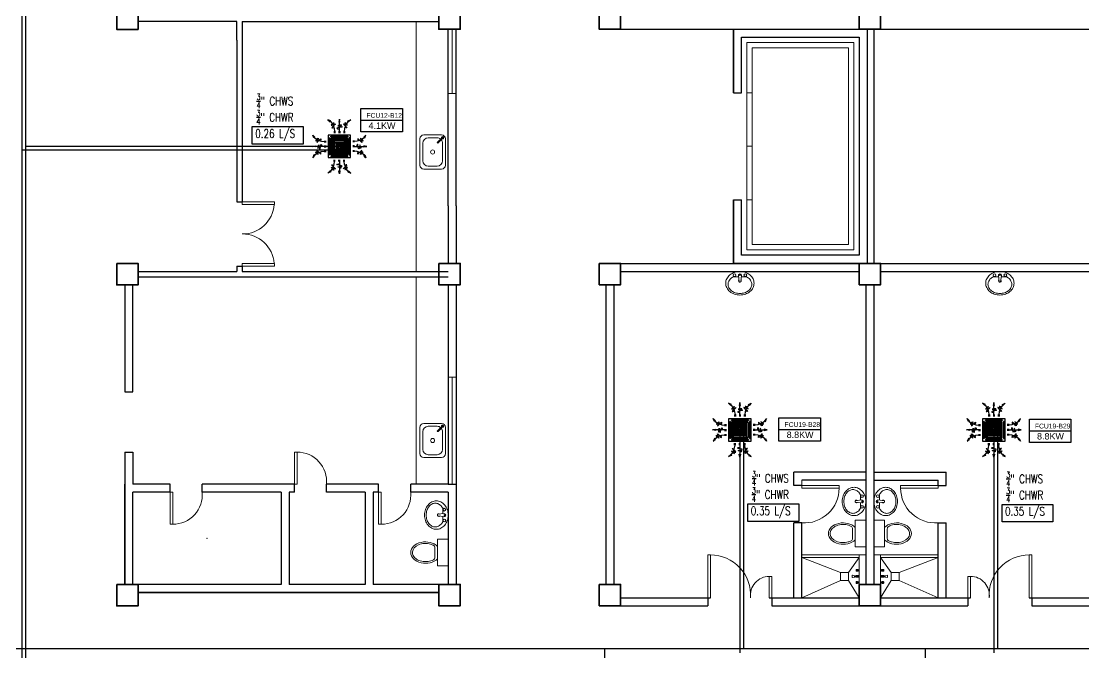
# Model space of a CAD drawing. Header units: millimetres. Extents: x 5 to 430, y 3 to 339.
# Drawn here: x 23.06 to 42.93, y 91.87 to 103.67 of the extents above; entities that cross this region are included whole.
import ezdxf

# ---------------------------------------------------------------- set-up
doc = ezdxf.new("R2010")
doc.units = ezdxf.units.MM
doc.header["$MEASUREMENT"] = 0
for name, color, linetype in [('AIR', 7, 'Continuous'), ('fcu line', 7, 'Continuous'), ('fcu return', 7, 'Continuous'), ('Legends', 7, 'Continuous'), ('pipe label', 7, 'Continuous')]:
    doc.layers.add(name, color=color, linetype=linetype)
doc.styles.add('Arch-Dim', font='simplex.shx', dxfattribs={"width": 0.75})
doc.styles.get("Standard").update_dxf_attribs({"font": 'arial.ttf'})

# ---------------------------------------------------------------- blocks, each defined once
blk = doc.blocks.new('FCU-13000P (CASSETTE SPLIT)')
at = {"layer": 'AIR', "ltscale": 3}
for p, q in [((0, 0.523), (0, 1)), ((-0.193, 0.558), (-0.193, 0.487)), ((-0.162, 0.558), (-0.162, 0.487)), ((-0.016, 0.558), (-0.016, 0.487)), ((0.016, 0.558), (0.016, 0.487)), ((0.162, 0.558), (0.162, 0.487)), ((0.193, 0.558), (0.193, 0.487)), ((-0.523, 0), (-1, 0)), ((-0.558, 0.193), (-0.487, 0.193)), ((-0.558, 0.162), (-0.487, 0.162)), ((-0.558, 0.016), (-0.487, 0.016)), ((0.558, 0.193), (0.487, 0.193)), ((0.558, 0.162), (0.487, 0.162)), ((0.558, 0.016), (0.487, 0.016)), ((0.523, 0), (1, 0)), ((-0.558, -0.016), (-0.487, -0.016)), ((-0.558, -0.162), (-0.487, -0.162)), ((-0.558, -0.193), (-0.487, -0.193)), ((0.558, -0.016), (0.487, -0.016)), ((0.558, -0.162), (0.487, -0.162)), ((0.558, -0.193), (0.487, -0.193)), ((-0.193, -0.558), (-0.193, -0.487)), ((-0.162, -0.558), (-0.162, -0.487)), ((-0.016, -0.558), (-0.016, -0.487)), ((0, -0.523), (0, -1)), ((0.016, -0.558), (0.016, -0.487)), ((0.162, -0.558), (0.162, -0.487)), ((0.193, -0.558), (0.193, -0.487))]:
    blk.add_line(p, q, dxfattribs=at)
at = {"layer": 'AIR'}
for p, q in [((0.295, -0.295), (-0.295, 0.295)), ((0.295, 0.295), (-0.295, -0.295))]:
    blk.add_line(p, q, dxfattribs=at)
at = {"layer": 'AIR', "ltscale": 3}
for points in [[(-0.335, 0.895), (-0.311, 0.932), (-0.416, 0.973)], [(-0.022, 0.89), (0.022, 0.89), (0, 1)], [(0.335, 0.895), (0.311, 0.932), (0.416, 0.973)], [(-0.895, 0.335), (-0.932, 0.311), (-0.973, 0.416)], [(0.895, 0.335), (0.932, 0.311), (0.973, 0.416)], [(-0.89, 0.022), (-0.89, -0.022), (-1, 0)], [(0.89, 0.022), (0.89, -0.022), (1, 0)], [(-0.895, -0.335), (-0.932, -0.311), (-0.973, -0.416)], [(0.895, -0.335), (0.932, -0.311), (0.973, -0.416)], [(-0.335, -0.895), (-0.311, -0.932), (-0.416, -0.973)], [(-0.022, -0.89), (0.022, -0.89), (0, -1)], [(0.335, -0.895), (0.311, -0.932), (0.416, -0.973)]]:
    blk.add_lwpolyline(points, close=True, dxfattribs=at)
at = {"layer": 'AIR'}
for points in [[(-0.323, 0.914, -0.171809), (-0.178, 0.558), (-0.178, 0.522)], [(0.323, 0.914, 0.171809), (0.178, 0.558), (0.178, 0.522)], [(-0.914, 0.323, 0.171809), (-0.558, 0.178), (-0.522, 0.178)], [(0.914, 0.323, -0.171809), (0.558, 0.178), (0.522, 0.178)], [(-0.914, -0.323, -0.171809), (-0.558, -0.178), (-0.522, -0.178)], [(0.914, -0.323, 0.171809), (0.558, -0.178), (0.522, -0.178)], [(-0.323, -0.914, 0.171809), (-0.178, -0.558), (-0.178, -0.522)], [(0.323, -0.914, -0.171809), (0.178, -0.558), (0.178, -0.522)]]:
    blk.add_lwpolyline(points, format="xyb", dxfattribs=at)
for points in [[(-0.41, -0.41), (0.41, -0.41), (0.41, 0.41), (-0.41, 0.41)], [(-0.373, 0.31), (-0.348, 0.31), (-0.348, -0.31), (-0.373, -0.31)], [(-0.31, 0.372), (0.31, 0.372), (0.31, 0.348), (-0.31, 0.348)], [(-0.26, -0.26), (0.26, -0.26), (0.26, 0.26), (-0.26, 0.26)], [(-0.21, -0.21), (0.21, -0.21), (0.21, 0.21), (-0.21, 0.21)], [(-0.16, -0.16), (0.16, -0.16), (0.16, 0.16), (-0.16, 0.16)], [(-0.11, -0.11), (0.11, -0.11), (0.11, 0.11), (-0.11, 0.11)], [(-0.06, -0.06), (0.06, -0.06), (0.06, 0.06), (-0.06, 0.06)], [(0.372, 0.31), (0.348, 0.31), (0.348, -0.31), (0.372, -0.31)], [(-0.31, -0.373), (0.31, -0.373), (0.31, -0.348), (-0.31, -0.348)]]:
    blk.add_lwpolyline(points, close=True, dxfattribs=at)
blk.add_lwpolyline([(-0.26, -0.31), (0.26, -0.31, 0.414214), (0.31, -0.26), (0.31, 0.26, 0.414214), (0.26, 0.31), (-0.26, 0.31, 0.414214), (-0.31, 0.26), (-0.31, -0.26, 0.414214)], format="xyb", close=True, dxfattribs=at)
at = {"layer": 'AIR', "ltscale": 3}
for points in [[(-0.268, 0.84), (-0.231, 0.852), (-0.134, 0.882), (-0.422, 0.704), (0.005, 0.903), (-0.358, 0.645), (-0.239, 0.678), (-0.199, 0.69)], [(0.268, 0.84), (0.231, 0.852), (0.134, 0.882), (0.422, 0.704), (-0.005, 0.903), (0.358, 0.645), (0.239, 0.678), (0.199, 0.69)], [(-0.84, 0.268), (-0.852, 0.231), (-0.882, 0.134), (-0.704, 0.422), (-0.903, -0.005), (-0.645, 0.358), (-0.678, 0.239), (-0.69, 0.199)], [(0.84, 0.268), (0.852, 0.231), (0.882, 0.134), (0.704, 0.422), (0.903, -0.005), (0.645, 0.358), (0.678, 0.239), (0.69, 0.199)], [(-0.84, -0.268), (-0.852, -0.231), (-0.882, -0.134), (-0.704, -0.422), (-0.903, 0.005), (-0.645, -0.358), (-0.678, -0.239), (-0.69, -0.199)], [(0.84, -0.268), (0.852, -0.231), (0.882, -0.134), (0.704, -0.422), (0.903, 0.005), (0.645, -0.358), (0.678, -0.239), (0.69, -0.199)], [(-0.268, -0.84), (-0.231, -0.852), (-0.134, -0.882), (-0.422, -0.704), (0.005, -0.903), (-0.358, -0.645), (-0.239, -0.678), (-0.199, -0.69)], [(0.268, -0.84), (0.231, -0.852), (0.134, -0.882), (0.422, -0.704), (-0.005, -0.903), (0.358, -0.645), (0.239, -0.678), (0.199, -0.69)]]:
    blk.add_open_spline(points, degree=3, knots=[0.0032834, 0.0032834, 0.0032834, 0.0032834, 0.0712567, 0.1924075, 0.3347111, 0.5062145, 0.5813292, 0.5813292, 0.5813292, 0.5813292], dxfattribs=at)
for points in [[(0, 0.8), (0.077, 0.776), (-0.058, 0.755), (0.098, 0.718), (-0.087, 0.663), (0, 0.631)], [(-0.8, 0), (-0.776, -0.077), (-0.755, 0.058), (-0.718, -0.098), (-0.663, 0.087), (-0.631, 0)], [(0.8, 0), (0.776, -0.077), (0.755, 0.058), (0.718, -0.098), (0.663, 0.087), (0.631, 0)], [(0, -0.8), (0.077, -0.776), (-0.058, -0.755), (0.098, -0.718), (-0.087, -0.663), (0, -0.631)]]:
    blk.add_spline(points, degree=3, dxfattribs=at)
for points in [[(-0.416, 0.973), (-0.335, 0.895), (-0.311, 0.932)], [(0, 1), (-0.022, 0.89), (0.022, 0.89)], [(0.416, 0.973), (0.335, 0.895), (0.311, 0.932)], [(-0.973, 0.416), (-0.895, 0.335), (-0.932, 0.311)], [(0.973, 0.416), (0.895, 0.335), (0.932, 0.311)], [(-1, 0), (-0.89, 0.022), (-0.89, -0.022)], [(1, 0), (0.89, 0.022), (0.89, -0.022)], [(-0.973, -0.416), (-0.895, -0.335), (-0.932, -0.311)], [(0.973, -0.416), (0.895, -0.335), (0.932, -0.311)], [(-0.416, -0.973), (-0.335, -0.895), (-0.311, -0.932)], [(0, -1), (-0.022, -0.89), (0.022, -0.89)], [(0.416, -0.973), (0.335, -0.895), (0.311, -0.932)]]:
    blk.add_solid(points, dxfattribs=at)

msp = doc.modelspace()

# ---------------------------------------------------------------- linework, layer by layer
at = {"color": 8, "linetype": 'ByBlock', "lineweight": 25}
for p, q in [((27.091, 103.667), (25.241, 103.667)), ((27.091, 103.317), (27.091, 103.667)), ((27.191, 103.667), (27.191, 100.293)), ((27.191, 103.667), (30.866, 103.667)), ((31.041, 100.217), (31.041, 103.519)), ((31.191, 100.217), (31.191, 103.519)), ((27.091, 103.317), (27.091, 100.293)), ((27.091, 100.293), (27.191, 100.293)), ((31.041, 100.217), (31.041, 99.144)), ((31.191, 100.217), (31.191, 99.144)), ((25.241, 98.993), (26.941, 98.993)), ((26.941, 98.993), (27.091, 98.993)), ((26.941, 98.993), (27.091, 98.993)), ((27.091, 99.093), (27.191, 99.093)), ((27.091, 99.093), (27.091, 98.993)), ((27.191, 99.093), (27.191, 98.993)), ((27.191, 98.993), (29.991, 98.993)), ((27.191, 98.993), (31.041, 98.993)), ((25.241, 98.893), (29.991, 98.893)), ((26.941, 98.893), (31.041, 98.893)), ((24.991, 98.742), (24.991, 96.742)), ((25.141, 96.742), (25.141, 98.742)), ((31.041, 98.744), (31.041, 95.017)), ((31.191, 98.744), (31.191, 95.017)), ((24.991, 96.742), (25.141, 96.742)), ((24.991, 95.617), (24.991, 93.142)), ((24.991, 95.617), (25.141, 95.617)), ((25.141, 95.617), (25.141, 95.017)), ((28.166, 95.017), (26.441, 95.017)), ((29.741, 95.017), (28.766, 95.017)), ((31.041, 95.017), (30.341, 95.017)), ((31.041, 95.017), (31.191, 95.017)), ((31.191, 95.017), (31.191, 93.144)), ((31.041, 94.867), (31.041, 93.142)), ((27.916, 93.142), (25.141, 93.142)), ((29.491, 93.142), (28.066, 93.142)), ((31.041, 93.142), (29.641, 93.142)), ((25.241, 92.992), (30.866, 92.992)), ((30.866, 92.992), (25.241, 92.992))]:
    msp.add_line(p, q, dxfattribs=at)
at = {"color": 8, "linetype": 'ByBlock', "lineweight": 9}
for p, q in [((30.441, 98.993), (30.441, 103.668)), ((31.116, 102.319), (31.116, 103.519)), ((31.191, 103.519), (31.191, 102.319)), ((31.191, 102.319), (31.041, 102.319)), ((30.441, 98.893), (30.441, 95.017)), ((24.991, 98.742), (25.141, 98.742)), ((31.191, 97.017), (31.041, 97.017)), ((31.116, 97.017), (31.116, 95.017)), ((31.191, 95.017), (31.191, 97.017))]:
    msp.add_line(p, q, dxfattribs=at)
at = {"color": 8, "lineweight": 25}
for p, q in [((34.266, 103.519), (43.591, 103.519)), ((36.379, 103.519), (36.379, 102.331)), ((38.879, 103.519), (38.879, 99.144)), ((39.004, 103.519), (39.004, 99.144)), ((36.379, 102.331), (36.529, 102.331)), ((36.379, 100.331), (36.379, 99.144)), ((36.379, 100.331), (36.529, 100.331)), ((34.266, 99.144), (43.591, 99.144)), ((34.266, 98.994), (38.729, 98.994)), ((39.129, 98.994), (43.591, 98.994)), ((33.991, 98.744), (33.991, 93.144)), ((34.141, 98.744), (34.141, 93.144)), ((38.854, 98.744), (38.854, 93.144)), ((39.004, 98.744), (39.004, 93.144)), ((38.854, 95.279), (38.854, 93.329)), ((34.266, 92.894), (35.947, 92.894)), ((35.897, 92.894), (35.897, 92.744)), ((37.047, 92.894), (38.729, 92.894)), ((37.097, 92.894), (37.097, 92.744)), ((39.129, 92.894), (40.81, 92.894)), ((40.76, 92.894), (40.76, 92.744)), ((41.91, 92.894), (43.591, 92.894)), ((41.96, 92.894), (41.96, 92.744)), ((34.266, 92.744), (35.897, 92.744)), ((37.097, 92.744), (40.76, 92.744)), ((41.96, 92.744), (43.591, 92.744))]:
    msp.add_line(p, q, dxfattribs=at)
at = {"color": 8, "lineweight": 9}
for p, q in [((36.629, 102.331), (36.729, 102.331)), ((36.629, 102.331), (36.629, 100.331)), ((36.729, 102.331), (36.729, 100.331)), ((36.729, 101.331), (36.629, 101.331)), ((36.629, 100.331), (36.729, 100.331)), ((36.483, 98.796), (36.47, 98.918)), ((36.512, 98.796), (36.525, 98.918)), ((41.345, 98.796), (41.332, 98.918)), ((41.374, 98.796), (41.388, 98.918)), ((38.656, 94.708), (38.778, 94.722)), ((38.656, 94.679), (38.778, 94.666)), ((38.752, 94.669), (38.752, 94.567)), ((39.202, 94.708), (39.08, 94.722)), ((39.202, 94.679), (39.08, 94.666)), ((39.106, 94.669), (39.106, 94.567)), ((30.844, 94.454), (30.966, 94.467)), ((30.844, 94.425), (30.966, 94.411)), ((38.654, 94.344), (38.854, 94.344)), ((38.654, 93.844), (38.654, 94.344)), ((38.854, 94.344), (38.854, 93.844)), ((39.204, 94.344), (39.004, 94.344)), ((39.004, 94.344), (39.004, 93.844)), ((39.204, 93.844), (39.204, 94.344)), ((38.604, 94.003), (38.604, 94.184)), ((39.254, 94.003), (39.254, 94.184)), ((30.792, 93.83), (30.792, 93.649)), ((31.042, 93.989), (30.842, 93.989)), ((30.842, 93.989), (30.842, 93.489)), ((31.042, 93.489), (31.042, 93.989)), ((38.854, 93.844), (38.654, 93.844)), ((39.004, 93.844), (39.204, 93.844)), ((38.729, 92.894), (38.729, 93.694)), ((39.129, 92.894), (39.129, 93.694)), ((30.842, 93.489), (31.042, 93.489)), ((38.67, 93.42), (38.671, 93.42)), ((38.67, 93.394), (38.67, 93.42)), ((38.671, 93.42), (38.673, 93.424)), ((38.671, 93.394), (38.671, 93.42)), ((38.673, 93.424), (38.695, 93.424)), ((38.673, 93.391), (38.673, 93.424)), ((38.682, 93.42), (38.694, 93.42)), ((38.682, 93.413), (38.694, 93.413)), ((38.682, 93.401), (38.694, 93.401)), ((38.695, 93.424), (38.699, 93.422)), ((38.695, 93.421), (38.695, 93.413)), ((38.695, 93.394), (38.695, 93.401)), ((38.701, 93.421), (38.707, 93.421)), ((38.707, 93.393), (38.707, 93.421)), ((38.707, 93.421), (38.709, 93.421)), ((38.709, 93.394), (38.709, 93.421)), ((38.721, 93.419), (38.709, 93.419)), ((38.728, 93.424), (38.721, 93.421)), ((38.721, 93.394), (38.721, 93.421)), ((38.728, 93.424), (38.729, 93.424)), ((38.728, 93.39), (38.728, 93.424)), ((38.729, 93.39), (38.729, 93.424)), ((39.129, 93.424), (39.129, 93.424)), ((39.129, 93.424), (39.136, 93.421)), ((39.129, 93.39), (39.129, 93.424)), ((39.129, 93.39), (39.129, 93.424)), ((39.136, 93.394), (39.136, 93.421)), ((39.136, 93.419), (39.148, 93.419)), ((39.148, 93.394), (39.148, 93.421)), ((39.15, 93.421), (39.148, 93.421)), ((39.156, 93.421), (39.15, 93.421)), ((39.15, 93.393), (39.15, 93.421)), ((39.162, 93.424), (39.158, 93.422)), ((39.184, 93.424), (39.162, 93.424)), ((39.162, 93.421), (39.162, 93.413)), ((39.162, 93.394), (39.162, 93.401)), ((39.175, 93.42), (39.163, 93.42)), ((39.175, 93.413), (39.163, 93.413)), ((39.175, 93.401), (39.163, 93.401)), ((39.186, 93.42), (39.184, 93.424)), ((39.184, 93.391), (39.184, 93.424)), ((39.187, 93.42), (39.186, 93.42)), ((39.186, 93.394), (39.186, 93.42)), ((39.187, 93.394), (39.187, 93.42)), ((38.597, 93.313), (38.597, 93.274)), ((38.643, 93.306), (38.601, 93.315)), ((38.643, 93.281), (38.601, 93.273)), ((38.643, 93.281), (38.643, 93.306)), ((38.643, 93.306), (38.651, 93.306)), ((38.643, 93.281), (38.643, 93.306)), ((38.651, 93.281), (38.643, 93.281)), ((38.651, 93.306), (38.651, 93.281)), ((38.713, 93.301), (38.651, 93.301)), ((38.651, 93.286), (38.713, 93.286)), ((38.67, 93.394), (38.671, 93.394)), ((38.67, 93.301), (38.67, 93.307)), ((38.67, 93.307), (38.671, 93.307)), ((38.67, 93.281), (38.67, 93.286)), ((38.67, 93.281), (38.671, 93.281)), ((38.671, 93.394), (38.673, 93.391)), ((38.671, 93.307), (38.673, 93.31)), ((38.671, 93.301), (38.671, 93.307)), ((38.671, 93.281), (38.671, 93.286)), ((38.671, 93.281), (38.673, 93.277)), ((38.673, 93.391), (38.695, 93.391)), ((38.673, 93.301), (38.673, 93.31)), ((38.673, 93.31), (38.695, 93.31)), ((38.673, 93.277), (38.673, 93.286)), ((38.673, 93.277), (38.695, 93.277)), ((38.682, 93.394), (38.694, 93.394)), ((38.682, 93.307), (38.694, 93.307)), ((38.682, 93.281), (38.694, 93.281)), ((38.695, 93.391), (38.699, 93.393)), ((38.695, 93.31), (38.699, 93.308)), ((38.695, 93.307), (38.695, 93.301)), ((38.695, 93.28), (38.695, 93.286)), ((38.695, 93.277), (38.699, 93.279)), ((38.701, 93.393), (38.707, 93.393)), ((38.701, 93.308), (38.707, 93.308)), ((38.701, 93.28), (38.707, 93.28)), ((38.707, 93.393), (38.709, 93.394)), ((38.707, 93.301), (38.707, 93.308)), ((38.707, 93.308), (38.709, 93.307)), ((38.707, 93.28), (38.707, 93.286)), ((38.707, 93.28), (38.709, 93.28)), ((38.721, 93.396), (38.709, 93.396)), ((38.709, 93.301), (38.709, 93.307)), ((38.713, 93.305), (38.709, 93.305)), ((38.709, 93.28), (38.709, 93.286)), ((38.713, 93.282), (38.709, 93.282)), ((38.713, 93.311), (38.713, 93.276)), ((38.723, 93.311), (38.713, 93.311)), ((38.713, 93.286), (38.713, 93.301)), ((38.713, 93.276), (38.723, 93.276)), ((38.728, 93.39), (38.721, 93.394)), ((38.729, 93.323), (38.723, 93.311)), ((38.723, 93.311), (38.723, 93.276)), ((38.723, 93.276), (38.723, 93.311)), ((38.723, 93.276), (38.729, 93.265)), ((38.728, 93.39), (38.729, 93.39)), ((38.729, 93.265), (38.729, 93.323)), ((39.129, 93.39), (39.136, 93.394)), ((39.129, 93.39), (39.129, 93.39)), ((39.129, 93.323), (39.134, 93.311)), ((39.129, 93.265), (39.129, 93.323)), ((39.134, 93.276), (39.129, 93.265)), ((39.134, 93.311), (39.134, 93.276)), ((39.134, 93.276), (39.134, 93.311)), ((39.134, 93.311), (39.144, 93.311)), ((39.144, 93.276), (39.134, 93.276)), ((39.136, 93.396), (39.148, 93.396)), ((39.144, 93.311), (39.144, 93.276)), ((39.144, 93.305), (39.148, 93.305)), ((39.144, 93.301), (39.206, 93.301)), ((39.144, 93.286), (39.144, 93.301)), ((39.206, 93.286), (39.144, 93.286)), ((39.144, 93.282), (39.148, 93.282)), ((39.15, 93.393), (39.148, 93.394)), ((39.15, 93.308), (39.148, 93.307)), ((39.148, 93.301), (39.148, 93.307)), ((39.148, 93.28), (39.148, 93.286)), ((39.15, 93.28), (39.148, 93.28)), ((39.156, 93.393), (39.15, 93.393)), ((39.15, 93.301), (39.15, 93.308)), ((39.156, 93.308), (39.15, 93.308)), ((39.15, 93.28), (39.15, 93.286)), ((39.156, 93.28), (39.15, 93.28)), ((39.162, 93.391), (39.158, 93.393)), ((39.162, 93.31), (39.158, 93.308)), ((39.162, 93.277), (39.158, 93.279)), ((39.184, 93.391), (39.162, 93.391)), ((39.184, 93.31), (39.162, 93.31)), ((39.162, 93.307), (39.162, 93.301)), ((39.162, 93.28), (39.162, 93.286)), ((39.184, 93.277), (39.162, 93.277)), ((39.175, 93.394), (39.163, 93.394)), ((39.175, 93.307), (39.163, 93.307)), ((39.175, 93.281), (39.163, 93.281)), ((39.186, 93.394), (39.184, 93.391)), ((39.184, 93.301), (39.184, 93.31)), ((39.186, 93.307), (39.184, 93.31)), ((39.184, 93.277), (39.184, 93.286)), ((39.186, 93.281), (39.184, 93.277)), ((39.187, 93.394), (39.186, 93.394)), ((39.186, 93.301), (39.186, 93.307)), ((39.187, 93.307), (39.186, 93.307)), ((39.186, 93.281), (39.186, 93.286)), ((39.187, 93.281), (39.186, 93.281)), ((39.187, 93.301), (39.187, 93.307)), ((39.187, 93.281), (39.187, 93.286)), ((39.214, 93.306), (39.206, 93.306)), ((39.206, 93.306), (39.206, 93.281)), ((39.206, 93.281), (39.214, 93.281)), ((39.214, 93.306), (39.256, 93.315)), ((39.214, 93.281), (39.214, 93.306)), ((39.214, 93.281), (39.214, 93.306)), ((39.214, 93.281), (39.256, 93.273)), ((39.261, 93.313), (39.261, 93.274)), ((38.67, 93.167), (38.67, 93.193)), ((38.67, 93.193), (38.671, 93.193)), ((38.67, 93.167), (38.671, 93.167)), ((38.671, 93.193), (38.673, 93.197)), ((38.671, 93.167), (38.671, 93.193)), ((38.671, 93.167), (38.673, 93.163)), ((38.673, 93.163), (38.673, 93.197)), ((38.673, 93.197), (38.695, 93.197)), ((38.673, 93.163), (38.695, 93.163)), ((38.682, 93.193), (38.694, 93.193)), ((38.682, 93.186), (38.694, 93.186)), ((38.682, 93.174), (38.694, 93.174)), ((38.682, 93.167), (38.694, 93.167)), ((38.695, 93.197), (38.699, 93.194)), ((38.695, 93.193), (38.695, 93.186)), ((38.695, 93.167), (38.695, 93.174)), ((38.695, 93.163), (38.699, 93.166)), ((38.701, 93.194), (38.707, 93.194)), ((38.701, 93.166), (38.707, 93.166)), ((38.707, 93.194), (38.709, 93.193)), ((38.707, 93.166), (38.707, 93.194)), ((38.707, 93.166), (38.709, 93.167)), ((38.709, 93.167), (38.709, 93.193)), ((38.721, 93.191), (38.709, 93.191)), ((38.721, 93.169), (38.709, 93.169)), ((38.728, 93.197), (38.721, 93.194)), ((38.721, 93.166), (38.721, 93.194)), ((38.728, 93.163), (38.721, 93.166)), ((38.728, 93.163), (38.728, 93.197)), ((38.728, 93.197), (38.729, 93.197)), ((38.728, 93.163), (38.729, 93.163)), ((38.729, 93.163), (38.729, 93.197)), ((39.129, 93.163), (39.129, 93.197)), ((39.129, 93.163), (39.129, 93.197)), ((39.129, 93.197), (39.136, 93.194)), ((39.129, 93.197), (39.129, 93.197)), ((39.129, 93.163), (39.136, 93.166)), ((39.129, 93.163), (39.129, 93.163)), ((39.136, 93.166), (39.136, 93.194)), ((39.136, 93.191), (39.148, 93.191)), ((39.136, 93.169), (39.148, 93.169)), ((39.15, 93.194), (39.148, 93.193)), ((39.148, 93.167), (39.148, 93.193)), ((39.15, 93.166), (39.148, 93.167)), ((39.15, 93.166), (39.15, 93.194)), ((39.156, 93.194), (39.15, 93.194)), ((39.156, 93.166), (39.15, 93.166)), ((39.162, 93.197), (39.158, 93.194)), ((39.162, 93.163), (39.158, 93.166)), ((39.184, 93.197), (39.162, 93.197)), ((39.162, 93.193), (39.162, 93.186)), ((39.162, 93.167), (39.162, 93.174)), ((39.184, 93.163), (39.162, 93.163)), ((39.175, 93.193), (39.163, 93.193)), ((39.175, 93.186), (39.163, 93.186)), ((39.175, 93.174), (39.163, 93.174)), ((39.175, 93.167), (39.163, 93.167)), ((39.184, 93.163), (39.184, 93.197)), ((39.186, 93.193), (39.184, 93.197)), ((39.186, 93.167), (39.184, 93.163)), ((39.186, 93.167), (39.186, 93.193)), ((39.187, 93.193), (39.186, 93.193)), ((39.187, 93.167), (39.186, 93.167)), ((39.187, 93.167), (39.187, 93.193))]:
    msp.add_line(p, q, dxfattribs=at)
at = {"color": 8, "lineweight": 9, "ltscale": 0.4}
for p, q in [((30.511, 101.47), (30.511, 100.98)), ((30.566, 101.39), (30.566, 101.06)), ((30.916, 101.545), (30.586, 101.545)), ((30.836, 101.49), (30.666, 101.49)), ((30.932, 101.498), (30.841, 101.407)), ((30.944, 101.486), (30.853, 101.395)), ((30.936, 101.06), (30.936, 101.39)), ((30.991, 100.98), (30.991, 101.47)), ((30.666, 100.96), (30.836, 100.96)), ((30.586, 100.905), (30.916, 100.905)), ((30.511, 96.078), (30.511, 95.588)), ((30.566, 95.998), (30.566, 95.668)), ((30.916, 96.153), (30.586, 96.153)), ((30.836, 96.098), (30.666, 96.098)), ((30.932, 96.107), (30.841, 96.015)), ((30.944, 96.094), (30.853, 96.003)), ((30.936, 95.668), (30.936, 95.998)), ((30.991, 95.588), (30.991, 96.078)), ((30.586, 95.513), (30.916, 95.513)), ((30.666, 95.568), (30.836, 95.568))]:
    msp.add_line(p, q, dxfattribs=at)
at = {"color": 8, "linetype": 'ByBlock', "lineweight": 13}
for p, q in [((27.191, 100.293), (27.791, 100.293)), ((27.191, 100.243), (27.191, 100.293)), ((27.791, 100.243), (27.191, 100.243)), ((27.791, 100.293), (27.791, 100.243)), ((27.791, 99.143), (27.191, 99.143)), ((27.191, 99.143), (27.191, 99.093)), ((27.191, 99.093), (27.791, 99.093)), ((27.791, 99.093), (27.791, 99.143))]:
    msp.add_line(p, q, dxfattribs=at)
at = {"color": 8, "lineweight": 25, "ltscale": 0.3}
for p, q in [((37.504, 94.994), (37.504, 95.244)), ((38.854, 95.244), (37.504, 95.244)), ((39.004, 95.244), (40.354, 95.244)), ((40.354, 94.994), (40.354, 95.244)), ((37.654, 94.994), (37.504, 94.994)), ((38.854, 95.094), (37.654, 95.094)), ((39.004, 95.094), (40.204, 95.094)), ((40.204, 94.994), (40.204, 95.094)), ((40.204, 94.994), (40.354, 94.994)), ((37.504, 92.894), (37.504, 94.294)), ((37.654, 94.294), (37.504, 94.294)), ((37.654, 92.894), (37.654, 94.294)), ((40.204, 92.894), (40.204, 94.294)), ((40.204, 94.294), (40.354, 94.294)), ((40.354, 92.894), (40.354, 94.294))]:
    msp.add_line(p, q, dxfattribs=at)
at = {"color": 8, "linetype": 'ByBlock', "lineweight": 25, "ltscale": 0.3}
for p, q in [((24.991, 93.142), (24.991, 95.017)), ((25.841, 95.017), (25.141, 95.017)), ((25.841, 94.867), (25.841, 95.017)), ((28.166, 95.017), (26.441, 95.017)), ((26.441, 94.867), (26.441, 95.017)), ((28.166, 94.867), (28.166, 95.017)), ((29.741, 95.017), (28.766, 95.017)), ((28.766, 94.867), (28.766, 95.017)), ((29.741, 94.867), (29.741, 95.017)), ((31.041, 95.017), (30.341, 95.017)), ((30.341, 94.867), (30.341, 95.017)), ((25.141, 93.142), (25.141, 94.867)), ((25.841, 94.867), (25.141, 94.867)), ((27.916, 94.867), (26.441, 94.867)), ((27.916, 94.867), (27.916, 93.142)), ((28.066, 94.867), (28.066, 93.142)), ((28.166, 94.867), (28.066, 94.867)), ((29.491, 94.867), (28.766, 94.867)), ((29.491, 94.867), (29.491, 93.142)), ((29.641, 94.867), (29.641, 93.142)), ((29.741, 94.867), (29.641, 94.867)), ((29.741, 94.867), (29.641, 94.867)), ((31.041, 94.867), (30.341, 94.867))]:
    msp.add_line(p, q, dxfattribs=at)
at = {"color": 8, "lineweight": 13, "ltscale": 0.3}
msp.add_line((37.654, 94.994), (37.654, 95.094), dxfattribs=at)
at = {"color": 8, "lineweight": 9, "ltscale": 0.3}
for p, q in [((38.379, 93.369), (37.654, 93.644)), ((38.529, 93.369), (38.729, 93.644)), ((39.329, 93.369), (39.129, 93.644)), ((39.479, 93.369), (40.204, 93.644)), ((38.379, 93.219), (37.654, 92.894)), ((38.529, 93.219), (38.729, 92.894)), ((39.329, 93.219), (39.129, 92.894)), ((39.479, 93.219), (40.204, 92.894))]:
    msp.add_line(p, q, dxfattribs=at)
at = {"color": 8, "linetype": 'ByBlock', "lineweight": 35}
for points in [[(24.841, 103.917), (25.241, 103.917), (25.241, 103.517), (24.841, 103.517)], [(30.866, 103.919), (31.266, 103.919), (31.266, 103.519), (30.866, 103.519)], [(24.841, 99.142), (25.241, 99.142), (25.241, 98.742), (24.841, 98.742)], [(30.866, 99.144), (31.266, 99.144), (31.266, 98.744), (30.866, 98.744)], [(24.841, 93.142), (25.241, 93.142), (25.241, 92.742), (24.841, 92.742)], [(30.866, 93.144), (31.266, 93.144), (31.266, 92.744), (30.866, 92.744)]]:
    msp.add_lwpolyline(points, close=True, dxfattribs=at)
at = {"color": 8, "lineweight": 35}
for points in [[(33.866, 103.919), (34.266, 103.919), (34.266, 103.519), (33.866, 103.519)], [(38.729, 103.919), (39.129, 103.919), (39.129, 103.519), (38.729, 103.519)], [(33.866, 99.144), (34.266, 99.144), (34.266, 98.744), (33.866, 98.744)], [(38.729, 99.144), (39.129, 99.144), (39.129, 98.744), (38.729, 98.744)], [(33.866, 93.144), (34.266, 93.144), (34.266, 92.744), (33.866, 92.744)], [(38.729, 93.144), (39.129, 93.144), (39.129, 92.744), (38.729, 92.744)]]:
    msp.add_lwpolyline(points, close=True, dxfattribs=at)
at = {"color": 8, "lineweight": 25}
for points in [[(36.379, 102.331), (36.379, 103.519), (38.879, 103.519), (38.879, 99.144), (36.379, 99.144), (36.379, 100.331)], [(36.529, 102.331), (36.529, 103.369), (38.729, 103.369), (38.729, 99.294), (36.529, 99.294), (36.529, 100.331)]]:
    msp.add_lwpolyline(points, dxfattribs=at)
at = {"color": 8, "lineweight": 9}
for points in [[(36.629, 102.331), (36.629, 103.269), (38.629, 103.269), (38.629, 99.394), (36.629, 99.394), (36.629, 100.331)], [(36.729, 102.331), (36.729, 103.169), (38.529, 103.169), (38.529, 99.494), (36.729, 99.494), (36.729, 100.331)]]:
    msp.add_lwpolyline(points, dxfattribs=at)
for points in [[(36.232, 98.773, 0.11576), (36.252, 98.69, 0.104047), (36.31, 98.616, 0.090875), (36.394, 98.569, 0.083344), (36.497, 98.552, 0.083344), (36.601, 98.569, 0.090875), (36.685, 98.616, 0.104047), (36.743, 98.69, 0.11576), (36.762, 98.773, 0.11576), (36.743, 98.855, 0.104047), (36.685, 98.929, 0.090875), (36.601, 98.976, 0.083344), (36.497, 98.994, 0.083344), (36.394, 98.976, 0.090875), (36.31, 98.929, 0.104047), (36.252, 98.855, 0.11576)], [(41.095, 98.773, 0.11576), (41.114, 98.69, 0.104047), (41.173, 98.616, 0.090875), (41.256, 98.569, 0.083344), (41.36, 98.552, 0.083344), (41.463, 98.569, 0.090875), (41.547, 98.616, 0.104047), (41.606, 98.69, 0.11576), (41.625, 98.773, 0.11576), (41.606, 98.855, 0.104047), (41.547, 98.929, 0.090875), (41.463, 98.976, 0.083344), (41.36, 98.994, 0.083344), (41.256, 98.976, 0.090875), (41.173, 98.929, 0.104047), (41.114, 98.855, 0.11576)], [(38.633, 94.429, -0.11576), (38.55, 94.448, -0.104047), (38.476, 94.506, -0.090875), (38.429, 94.59, -0.083344), (38.412, 94.694, -0.083344), (38.429, 94.797, -0.090875), (38.476, 94.881, -0.104047), (38.55, 94.939, -0.11576), (38.633, 94.959, -0.11576), (38.715, 94.939, -0.104047), (38.789, 94.881, -0.090875), (38.836, 94.797, -0.083344), (38.854, 94.694, -0.083344), (38.836, 94.59, -0.090875), (38.789, 94.506, -0.104047), (38.715, 94.448, -0.11576)], [(39.225, 94.429, 0.11576), (39.307, 94.448, 0.104047), (39.381, 94.506, 0.090875), (39.428, 94.59, 0.083344), (39.446, 94.694, 0.083344), (39.428, 94.797, 0.090875), (39.381, 94.881, 0.104047), (39.307, 94.939, 0.11576), (39.225, 94.959, 0.11576), (39.142, 94.939, 0.104047), (39.068, 94.881, 0.090875), (39.021, 94.797, 0.083344), (39.004, 94.694, 0.083344), (39.021, 94.59, 0.090875), (39.068, 94.506, 0.104047), (39.142, 94.448, 0.11576)], [(30.821, 94.704, 0.11576), (30.738, 94.685, 0.104047), (30.665, 94.626, 0.090875), (30.617, 94.543, 0.083344), (30.6, 94.439, 0.083344), (30.617, 94.336, 0.090875), (30.665, 94.252, 0.104047), (30.738, 94.193, 0.11576), (30.821, 94.174, 0.11576), (30.903, 94.193, 0.104047), (30.977, 94.252, 0.090875), (31.024, 94.336, 0.083344), (31.042, 94.439, 0.083344), (31.024, 94.543, 0.090875), (30.977, 94.626, 0.104047), (30.903, 94.685, 0.11576)]]:
    msp.add_lwpolyline(points, format="xyb", close=True, dxfattribs=at)
for points in [[(36.275, 98.752, 0.124838), (36.291, 98.689, 0.105788), (36.34, 98.631, 0.086697), (36.41, 98.595, 0.076776), (36.497, 98.582, 0.076776), (36.585, 98.595, 0.086697), (36.655, 98.631, 0.105788), (36.704, 98.689, 0.124838), (36.72, 98.752, 0.124838), (36.704, 98.814, 0.105788), (36.655, 98.872, 0.040067), (36.624, 98.892), (36.522, 98.892, 0.040067)], [(36.473, 98.892), (36.371, 98.892, 0.040067), (36.34, 98.872, 0.105788), (36.291, 98.814, 0.124838), (36.275, 98.752, 0.124838)], [(41.137, 98.752, 0.124838), (41.153, 98.689, 0.105788), (41.203, 98.631, 0.086697), (41.272, 98.595, 0.076776), (41.36, 98.582, 0.076776), (41.448, 98.595, 0.086697), (41.517, 98.631, 0.105788), (41.567, 98.689, 0.124838), (41.582, 98.752, 0.124838), (41.567, 98.814, 0.105788), (41.517, 98.872, 0.040067), (41.487, 98.892), (41.384, 98.892, 0.040067)], [(41.336, 98.892), (41.233, 98.892, 0.040067), (41.203, 98.872, 0.105788), (41.153, 98.814, 0.124838), (41.137, 98.752, 0.124838)], [(38.612, 94.471, -0.124838), (38.549, 94.487, -0.105788), (38.491, 94.536, -0.086697), (38.455, 94.606, -0.076776), (38.442, 94.694, -0.076776), (38.455, 94.781, -0.086697), (38.491, 94.851, -0.105788), (38.549, 94.9, -0.124838), (38.612, 94.916, -0.124838), (38.674, 94.9, -0.105788), (38.732, 94.851, -0.040067), (38.752, 94.82), (38.752, 94.718, -0.040067)], [(39.246, 94.471, 0.124838), (39.308, 94.487, 0.105788), (39.366, 94.536, 0.086697), (39.402, 94.606, 0.076776), (39.416, 94.694, 0.076776), (39.402, 94.781, 0.086697), (39.366, 94.851, 0.105788), (39.308, 94.9, 0.124838), (39.246, 94.916, 0.124838), (39.183, 94.9, 0.105788), (39.125, 94.851, 0.040067), (39.106, 94.82), (39.106, 94.718, 0.040067)], [(30.8, 94.662, 0.124838), (30.737, 94.646, 0.105788), (30.68, 94.596, 0.086697), (30.643, 94.527, 0.076776), (30.63, 94.439, 0.076776), (30.643, 94.351, 0.086697), (30.68, 94.282, 0.105788), (30.737, 94.232, 0.124838), (30.8, 94.217, 0.124838), (30.862, 94.232, 0.105788), (30.92, 94.282, 0.040067), (30.94, 94.312), (30.94, 94.415, 0.040067)], [(30.94, 94.463), (30.94, 94.566, 0.040067), (30.92, 94.596, 0.105788), (30.862, 94.646, 0.124838), (30.8, 94.662, 0.124838)]]:
    msp.add_lwpolyline(points, format="xyb", dxfattribs=at)
at = {"color": 8, "lineweight": 13, "ltscale": 0.03}
for points in [[(28.166, 95.017), (28.216, 95.017), (28.216, 95.617), (28.166, 95.617)], [(37.654, 94.994), (37.654, 94.944), (38.354, 94.944), (38.354, 94.994)], [(40.204, 94.994), (40.204, 94.944), (39.504, 94.944), (39.504, 94.994)], [(25.841, 94.867), (25.891, 94.867), (25.891, 94.267), (25.841, 94.267)], [(29.741, 94.867), (29.791, 94.867), (29.791, 94.267), (29.741, 94.267)], [(35.947, 92.894), (35.897, 92.894), (35.897, 93.694), (35.947, 93.694)], [(41.91, 92.894), (41.96, 92.894), (41.96, 93.694), (41.91, 93.694)], [(37.097, 92.894), (37.047, 92.894), (37.047, 93.294), (37.097, 93.294)], [(40.76, 92.894), (40.81, 92.894), (40.81, 93.294), (40.76, 93.294)]]:
    msp.add_lwpolyline(points, close=True, dxfattribs=at)
at = {"color": 8, "lineweight": 9, "ltscale": 0.3}
for points in [[(38.729, 93.644), (37.654, 93.644), (37.654, 93.694), (38.854, 93.694), (38.854, 93.694)], [(39.129, 93.644), (40.204, 93.644), (40.204, 93.694), (39.004, 93.694), (39.004, 93.694)]]:
    msp.add_lwpolyline(points, dxfattribs=at)
at = {"color": 8, "lineweight": 9, "ltscale": 0.03}
for points in [[(38.529, 93.369), (38.529, 93.219), (38.379, 93.219), (38.379, 93.369)], [(39.329, 93.369), (39.329, 93.219), (39.479, 93.219), (39.479, 93.369)]]:
    msp.add_lwpolyline(points, close=True, dxfattribs=at)
at = {"color": 8, "lineweight": 9, "ltscale": 0.4}
for centre in [(30.751, 101.225), (30.751, 95.833)]:
    msp.add_circle(centre, 0.0375, dxfattribs=at)
at = {"color": 8, "lineweight": 9}
for centre, radius in [((36.396, 98.921), 0.0255), ((36.497, 98.927), 0.0095), ((36.599, 98.921), 0.0255), ((41.258, 98.921), 0.0255), ((41.36, 98.927), 0.0095), ((41.462, 98.921), 0.0255), ((38.781, 94.795), 0.0255), ((39.077, 94.795), 0.0255), ((38.781, 94.592), 0.0255), ((38.787, 94.694), 0.0095), ((39.077, 94.592), 0.0255), ((39.07, 94.694), 0.0095), ((30.969, 94.541), 0.0255), ((30.975, 94.439), 0.0095), ((30.969, 94.337), 0.0255)]:
    msp.add_circle(centre, radius, dxfattribs=at)
at = {"color": 8, "lineweight": 9, "ltscale": 0.4}
for centre, radius, start, end in [((30.586, 101.47), 0.075, 90, 180), ((30.666, 101.39), 0.1, 90, 180), ((30.836, 101.39), 0.1, 50.0132, 90), ((30.847, 101.401), 0.00874, 135, 315), ((30.836, 101.39), 0.1, 0, 39.9868), ((30.916, 101.47), 0.075, 0, 90), ((30.938, 101.492), 0.0217, 248.7565, 201.2435), ((30.938, 101.492), 0.0145, 262.0499, 187.9501), ((30.938, 101.492), 0.00874, 315, 135), ((30.586, 100.98), 0.075, 180, 270), ((30.666, 101.06), 0.1, 180, 270), ((30.836, 101.06), 0.1, 270, 0), ((30.916, 100.98), 0.075, 270, 0), ((30.586, 96.078), 0.075, 90, 180), ((30.666, 95.998), 0.1, 90, 180), ((30.836, 95.998), 0.1, 50.0132, 90), ((30.847, 96.009), 0.00874, 135, 315), ((30.836, 95.998), 0.1, 0, 39.9868), ((30.916, 96.078), 0.075, 0, 90), ((30.938, 96.1), 0.0217, 248.7565, 201.2435), ((30.938, 96.1), 0.0145, 262.0499, 187.9501), ((30.938, 96.1), 0.00874, 315, 135), ((30.586, 95.588), 0.075, 180, 270), ((30.666, 95.668), 0.1, 180, 270), ((30.836, 95.668), 0.1, 270, 0), ((30.916, 95.588), 0.075, 270, 0)]:
    msp.add_arc(centre, radius, start, end, dxfattribs=at)
at = {"color": 8, "linetype": 'ByBlock', "lineweight": 13}
for centre, start, end in [((27.191, 100.293), 270, 355.2198), ((27.191, 99.093), 4.7802, 90)]:
    msp.add_arc(centre, 0.6, start, end, dxfattribs=at)
at = {"color": 8, "lineweight": 9}
for centre, radius, start, end in [((36.497, 98.921), 0.028, 353.7545, 186.2455), ((36.497, 98.819), 0.025, 138.7978, 233.6932), ((36.497, 98.889), 0.0948, 261.2026, 278.7974), ((36.497, 98.819), 0.025, 251.3793, 288.6207), ((36.497, 98.819), 0.025, 306.3068, 41.2022), ((41.36, 98.921), 0.028, 353.7545, 186.2455), ((41.36, 98.819), 0.025, 138.7978, 233.6932), ((41.36, 98.889), 0.0948, 261.2026, 278.7974), ((41.36, 98.819), 0.025, 251.3793, 288.6207), ((41.36, 98.819), 0.025, 306.3068, 41.2022), ((38.679, 94.694), 0.025, 161.3793, 198.6207), ((38.749, 94.694), 0.0948, 171.2026, 188.7974), ((38.679, 94.694), 0.025, 48.7978, 143.6932), ((38.679, 94.694), 0.025, 216.3068, 311.2022), ((38.781, 94.694), 0.028, 263.7545, 96.2455), ((39.077, 94.694), 0.028, 83.7545, 276.2455), ((39.179, 94.694), 0.025, 36.3068, 131.2022), ((39.179, 94.694), 0.025, 228.7978, 323.6932), ((39.108, 94.694), 0.0948, 351.2026, 8.7974), ((39.179, 94.694), 0.025, 341.3793, 18.6207), ((30.867, 94.439), 0.025, 161.3793, 198.6207), ((30.938, 94.439), 0.0948, 171.2026, 188.7974), ((30.867, 94.439), 0.025, 48.7978, 143.6932), ((30.867, 94.439), 0.025, 216.3068, 311.2022), ((30.969, 94.439), 0.028, 263.7545, 96.2455), ((38.612, 94.602), 0.131, 270, 298.4636), ((38.588, 94.646), 0.181, 298.4636, 322.6185), ((38.55, 94.675), 0.228, 322.6185, 331.7963), ((39.307, 94.675), 0.228, 208.2037, 217.3815), ((39.269, 94.646), 0.181, 217.3815, 241.5364), ((39.246, 94.602), 0.131, 241.5364, 270), ((38.554, 94.184), 0.05, 0, 61.9916), ((39.304, 94.184), 0.05, 118.0084, 180), ((38.554, 94.003), 0.05, 298.1501, 0), ((39.304, 94.003), 0.05, 180, 241.8499), ((30.742, 93.83), 0.05, 0, 61.8499), ((30.742, 93.649), 0.05, 298.0084, 360)]:
    msp.add_arc(centre, radius, start, end, dxfattribs=at)
at = {"color": 8, "lineweight": 13, "ltscale": 0.03}
for centre, radius, start, end in [((28.216, 95.064), 0.552, 355.0209, 90), ((25.891, 94.819), 0.552, 270, 4.9791), ((29.791, 94.819), 0.552, 270, 4.9791), ((37.702, 94.944), 0.652, 265.7578, 0), ((40.155, 94.944), 0.652, 180, 274.2422), ((35.947, 92.942), 0.752, 356.3048, 90), ((41.91, 92.942), 0.752, 90, 183.6952), ((37.047, 92.941), 0.353, 90, 187.6281), ((40.81, 92.941), 0.353, 352.3719, 90)]:
    msp.add_arc(centre, radius, start, end, dxfattribs=at)
at = {"color": 8, "lineweight": 9, "extrusion": (0, 0, -1)}
msp.add_ellipse((38.429, 94.094), major_axis=(0.275, 0), ratio=0.727273, start_param=0.612555, end_param=5.670631, dxfattribs=at)
at = {"color": 8, "lineweight": 9}
for centre, major_axis, ratio, start_param, end_param in [((39.429, 94.094), (-0.275, 0), 0.727273, 0.612555, 5.670631), ((30.617, 93.739), (0.275, 0), 0.727273, 0.612555, 5.670631), ((39.156, 93.425), (-0.00268, 0.00268), 1, 2.356082, 2.850023), ((39.161, 93.407), (-0.00268, 0.00268), 1, 0.203142, 1.36743), ((39.168, 93.402), (-0.00887, 0.00887), 1, -0.157871, 0.203142), ((39.168, 93.412), (0.00887, 0.00887), 1, 2.938226, 3.299239), ((39.169, 93.436), (-0.0118, 0.0118), 1, 1.703115, 1.83534), ((39.163, 93.424), (-0.00268, 0.00268), 1, 1.728443, 2.356082), ((39.163, 93.41), (0.00268, 0.00268), 1, 0.785286, 1.412925), ((39.163, 93.405), (0.00268, 0.00268), 1, 3.299239, 3.926878), ((39.174, 93.433), (-0.00896, 0.00896), 1, 2.418785, 3.129871), ((39.175, 93.403), (0.00738, 0.00738), 1, 6.21008, 6.994878), ((39.175, 93.412), (0.00738, 0.00738), 1, 4.000472, 4.78527), ((39.18, 93.407), (-0.00268, 0.00268), 1, 3.214474, 4.639283), ((38.6, 93.276), (-0.00268, -0.00268), 1, 6.066732, 7.436794), ((39.156, 93.389), (-0.00268, 0.00268), 1, -1.279452, -0.785511), ((39.156, 93.311), (0.00268, 0.00268), 1, 3.926878, 4.42082), ((39.156, 93.276), (-0.00268, 0.00268), 1, -1.279452, -0.785511), ((39.169, 93.379), (-0.0118, 0.0118), 1, -0.264769, -0.132543), ((39.169, 93.322), (0.0118, 0.0118), 1, 3.273911, 3.406137), ((39.169, 93.265), (0.0118, 0.0118), 1, 1.306028, 1.438253), ((39.163, 93.39), (0.00268, 0.00268), 1, 0.785286, 1.412925), ((39.163, 93.311), (0.00268, 0.00268), 1, 3.299239, 3.926878), ((39.163, 93.277), (-0.00268, 0.00268), 1, -0.785511, -0.157871), ((39.174, 93.382), (-0.00896, 0.00896), 1, -1.559299, -0.848214), ((39.174, 93.319), (-0.00896, 0.00896), 1, 2.418785, 3.129871), ((39.174, 93.268), (0.00896, 0.00896), 1, 0.011497, 0.722582), ((39.257, 93.311), (0.00268, 0.00268), 1, 6.066508, 7.43657), ((39.156, 93.198), (0.00268, 0.00268), 1, 3.926878, 4.42082), ((39.156, 93.162), (0.00268, 0.00268), 1, 0.291344, 0.785286), ((39.161, 93.18), (-0.00268, 0.00268), 1, 0.203142, 1.36743), ((39.168, 93.175), (0.00887, 0.00887), 1, 1.412925, 1.773938), ((39.168, 93.185), (-0.00887, 0.00887), 1, 1.36743, 1.728443), ((39.169, 93.208), (-0.0118, 0.0118), 1, 1.703115, 1.83534), ((39.169, 93.152), (-0.0118, 0.0118), 1, -0.264769, -0.132543), ((39.163, 93.197), (0.00268, 0.00268), 1, 3.299239, 3.926878), ((39.163, 93.182), (0.00268, 0.00268), 1, 0.785286, 1.412925), ((39.163, 93.178), (0.00268, 0.00268), 1, 3.299239, 3.926878), ((39.163, 93.163), (-0.00268, 0.00268), 1, -0.785511, -0.157871), ((39.174, 93.206), (0.00896, 0.00896), 1, 3.989582, 4.700667), ((39.174, 93.176), (-0.00738, 0.00738), 1, 4.639283, 5.424081), ((39.174, 93.184), (0.00738, 0.00738), 1, 4.000472, 4.78527), ((39.174, 93.154), (-0.00896, 0.00896), 1, -1.559299, -0.848214), ((39.18, 93.18), (0.00268, 0.00268), 1, 4.78527, 6.21008)]:
    msp.add_ellipse(centre, major_axis=major_axis, ratio=ratio, start_param=start_param, end_param=end_param, dxfattribs=at)
at = {"color": 8, "lineweight": 9, "extrusion": (-2.88216e-41, 4.99074e-41, -1)}
for centre, major_axis, start_param, end_param in [((38.683, 93.433), (-0.00896, -0.00896), -0.722807, -0.011722), ((38.678, 93.407), (0.00268, -0.00268), 1.643677, 3.068487), ((38.683, 93.403), (-0.00738, -0.00738), 1.497691, 2.282489), ((38.683, 93.412), (0.00738, -0.00738), 0.858879, 1.643677), ((38.694, 93.424), (-0.00268, -0.00268), -1.41315, -0.785511), ((38.694, 93.41), (0.00268, -0.00268), 3.926878, 4.554518), ((38.694, 93.405), (0.00268, -0.00268), 0.157647, 0.785286), ((38.689, 93.402), (-0.00887, -0.00887), 2.983721, 3.344735), ((38.689, 93.412), (-0.00887, -0.00887), 4.509022, 4.870036), ((38.688, 93.436), (0.0118, -0.0118), 0.132318, 0.264544), ((38.701, 93.425), (-0.00268, -0.00268), -0.785511, -0.291569), ((38.696, 93.407), (0.00268, -0.00268), 4.915531, 6.079819), ((38.6, 93.311), (-0.00268, -0.00268), 1.354119, 2.724181), ((38.683, 93.382), (0.00896, -0.00896), 3.15309, 3.864175), ((38.683, 93.319), (0.00896, -0.00896), 0.847989, 1.559075), ((38.683, 93.268), (0.00896, -0.00896), 3.15309, 3.864175), ((38.694, 93.39), (-0.00268, -0.00268), 2.356082, 2.983721), ((38.694, 93.311), (0.00268, -0.00268), 0.157647, 0.785286), ((38.694, 93.277), (0.00268, -0.00268), 3.926878, 4.554518), ((38.688, 93.379), (0.0118, -0.0118), 4.44762, 4.579846), ((38.688, 93.322), (-0.0118, -0.0118), -1.438478, -1.306252), ((38.688, 93.265), (-0.0118, -0.0118), 2.876824, 3.009049), ((38.701, 93.389), (-0.00268, -0.00268), 1.862141, 2.356082), ((38.701, 93.311), (0.00268, -0.00268), 0.785286, 1.279227), ((38.701, 93.276), (0.00268, -0.00268), 3.432937, 3.926878), ((38.683, 93.206), (-0.00896, -0.00896), -0.722807, -0.011722), ((38.678, 93.18), (0.00268, -0.00268), 1.643677, 3.068487), ((38.683, 93.154), (0.00896, -0.00896), 3.15309, 3.864175), ((38.683, 93.176), (-0.00738, -0.00738), 1.497691, 2.282489), ((38.683, 93.184), (0.00738, -0.00738), 0.858879, 1.643677), ((38.694, 93.197), (-0.00268, -0.00268), -1.41315, -0.785511), ((38.694, 93.182), (0.00268, -0.00268), 3.926878, 4.554518), ((38.694, 93.178), (0.00268, -0.00268), 0.157647, 0.785286), ((38.694, 93.163), (-0.00268, -0.00268), 2.356082, 2.983721), ((38.689, 93.175), (-0.00887, -0.00887), 2.983721, 3.344735), ((38.689, 93.185), (-0.00887, -0.00887), 4.509022, 4.870036), ((38.688, 93.208), (0.0118, -0.0118), 0.132318, 0.264544), ((38.688, 93.152), (-0.0118, -0.0118), 2.876824, 3.009049), ((38.701, 93.198), (-0.00268, -0.00268), -0.785511, -0.291569), ((38.701, 93.162), (-0.00268, -0.00268), 1.862141, 2.356082), ((38.696, 93.18), (0.00268, -0.00268), 4.915531, 6.079819)]:
    msp.add_ellipse(centre, major_axis=major_axis, ratio=1, start_param=start_param, end_param=end_param, dxfattribs=at)
at = {"color": 8, "lineweight": 9, "extrusion": (2.88216e-41, 4.99074e-41, -1)}
msp.add_ellipse((39.257, 93.276), major_axis=(-0.00268, 0.00268), ratio=1, start_param=2.92514, end_param=4.295202, dxfattribs=at)
at = {"color": 8, "lineweight": 9}
for points in [[(38.577, 93.959), (38.561, 93.95), (38.543, 93.943), (38.452, 93.916), (38.364, 93.921), (38.233, 93.979), (38.191, 94.029), (38.178, 94.127), (38.204, 94.179), (38.315, 94.253), (38.399, 94.271), (38.513, 94.255), (38.548, 94.244), (38.577, 94.228)], [(39.28, 93.959), (39.296, 93.95), (39.315, 93.943), (39.406, 93.916), (39.493, 93.921), (39.625, 93.979), (39.666, 94.029), (39.679, 94.127), (39.653, 94.179), (39.542, 94.253), (39.458, 94.271), (39.345, 94.255), (39.31, 94.244), (39.28, 94.228)], [(30.765, 93.874), (30.749, 93.882), (30.731, 93.89), (30.64, 93.917), (30.553, 93.912), (30.421, 93.854), (30.38, 93.804), (30.366, 93.706), (30.392, 93.654), (30.503, 93.579), (30.587, 93.562), (30.701, 93.577), (30.736, 93.589), (30.765, 93.604)]]:
    msp.add_open_spline(points, degree=3, knots=[0.937253, 0.937253, 0.937253, 0.937253, 1.185372, 1.185372, 2.113864, 2.113864, 3.042356, 3.042356, 3.970847, 3.970847, 4.899339, 4.899339, 5.346062, 5.346062, 5.346062, 5.346062], dxfattribs=at)
at = {"color": 8, "linetype": 'ByBlock', "lineweight": 9, "ltscale": 0.3}
msp.add_point((26.529, 94.004), dxfattribs=at)
at = {"layer": 'fcu line', "linetype": 'Continuous'}
for p, q in [((23.141, 82.345), (23.141, 120.345)), ((29.006, 101.33), (23.141, 101.33)), ((36.497, 96.031), (36.497, 91.867)), ((41.247, 96.031), (41.247, 91.867))]:
    msp.add_line(p, q, dxfattribs=at)
at = {"layer": 'fcu return', "linetype": 'Continuous'}
for p, q in [((23.071, 82.415), (23.071, 120.275)), ((29.006, 101.26), (23.071, 101.26)), ((36.567, 96.031), (36.567, 91.937)), ((41.317, 96.031), (41.317, 91.937)), ((54.984, 91.937), (20.277, 91.937)), ((33.971, 84.112), (33.971, 91.937)), ((39.971, 84.112), (39.971, 91.937))]:
    msp.add_line(p, q, dxfattribs=at)
at = {"layer": 'Legends', "linetype": 'Continuous', "lineweight": 25}
for p, q in [((29.408, 101.819), (30.187, 101.819)), ((37.228, 96.041), (38.007, 96.041)), ((41.911, 96.013), (42.69, 96.013))]:
    msp.add_line(p, q, dxfattribs=at)
at = {"layer": 'Legends'}
for points in [[(29.408, 102.037), (30.187, 102.037), (30.187, 101.6), (29.408, 101.6)], [(37.228, 96.259), (38.007, 96.259), (38.007, 95.822), (37.228, 95.822)], [(41.911, 96.231), (42.69, 96.231), (42.69, 95.794), (41.911, 95.794)]]:
    msp.add_lwpolyline(points, close=True, dxfattribs=at)
at = {"layer": 'pipe label', "color": 2, "linetype": 'Continuous', "lineweight": 25}
for points in [[(27.378, 101.7), (28.33, 101.7), (28.33, 101.373), (27.378, 101.373)], [(36.645, 94.649), (37.597, 94.649), (37.597, 94.321), (36.645, 94.321)], [(41.401, 94.639), (42.353, 94.639), (42.353, 94.312), (41.401, 94.312)]]:
    msp.add_lwpolyline(points, close=True, dxfattribs=at)

# ---------------------------------------------------------------- block references
at = {"layer": 'AIR', "xscale": 0.5113536813550488, "yscale": 0.5113536813550488, "zscale": 0.5113536813550488}
for p in [(29.006, 101.33), (36.497, 96.031), (41.247, 96.031)]:
    msp.add_blockref('FCU-13000P (CASSETTE SPLIT)', p, dxfattribs=at)

# ---------------------------------------------------------------- texts
at = {"layer": 'Legends', "linetype": 'Continuous', "lineweight": 25, "attachment_point": 1}
for s, width, insert, char_height in [('FCU12-B12', 0.44811, (29.513, 101.954), 0.09), ('4.1KW', 0.23674, (29.552, 101.778), 0.12), ('FCU19-B28', 0.44811, (37.333, 96.176), 0.09), ('8.8KW', 0.23674, (37.372, 96), 0.12), ('FCU19-B29', 0.44811, (42.016, 96.148), 0.09), ('8.8KW', 0.23674, (42.055, 95.972), 0.12)]:
    msp.add_mtext_dynamic_manual_height_columns(s, width=width, gutter_width=1.011, heights=[0], dxfattribs=dict(at, insert=insert, char_height=char_height))
at = {"layer": 'pipe label', "color": 3, "linetype": 'Continuous', "lineweight": 25, "char_height": 0.16, "attachment_point": 1, "style": 'Arch-Dim'}
for insert in [(27.457, 102.311), (36.724, 95.26), (41.48, 95.25)]:
    msp.add_mtext_dynamic_manual_height_columns('\\A1;{\\H0.7x;\\S3/4;}" CHWS', width=1.17294, gutter_width=1.011, heights=[0], dxfattribs=dict(at, insert=insert))
at = {"layer": 'pipe label', "color": 240, "linetype": 'Continuous', "lineweight": 25, "char_height": 0.16, "attachment_point": 1, "style": 'Arch-Dim'}
for insert in [(27.454, 102.008), (36.721, 94.957), (41.477, 94.947)]:
    msp.add_mtext_dynamic_manual_height_columns('\\A1;{\\H0.7x;\\S3/4;}" CHWR', width=0.88035, gutter_width=1.011, heights=[0], dxfattribs=dict(at, insert=insert))
at = {"layer": 'pipe label', "color": 2, "linetype": 'Continuous', "lineweight": 25, "char_height": 0.16, "attachment_point": 1, "style": 'Arch-Dim'}
for s, insert in [('0.26 L/S', (27.433, 101.65)), ('0.35 L/S', (36.7, 94.598)), ('0.35 L/S', (41.456, 94.589))]:
    msp.add_mtext_dynamic_manual_height_columns(s, width=0.89967, gutter_width=1.011, heights=[0], dxfattribs=dict(at, insert=insert))

doc.saveas('drawing.dxf')
